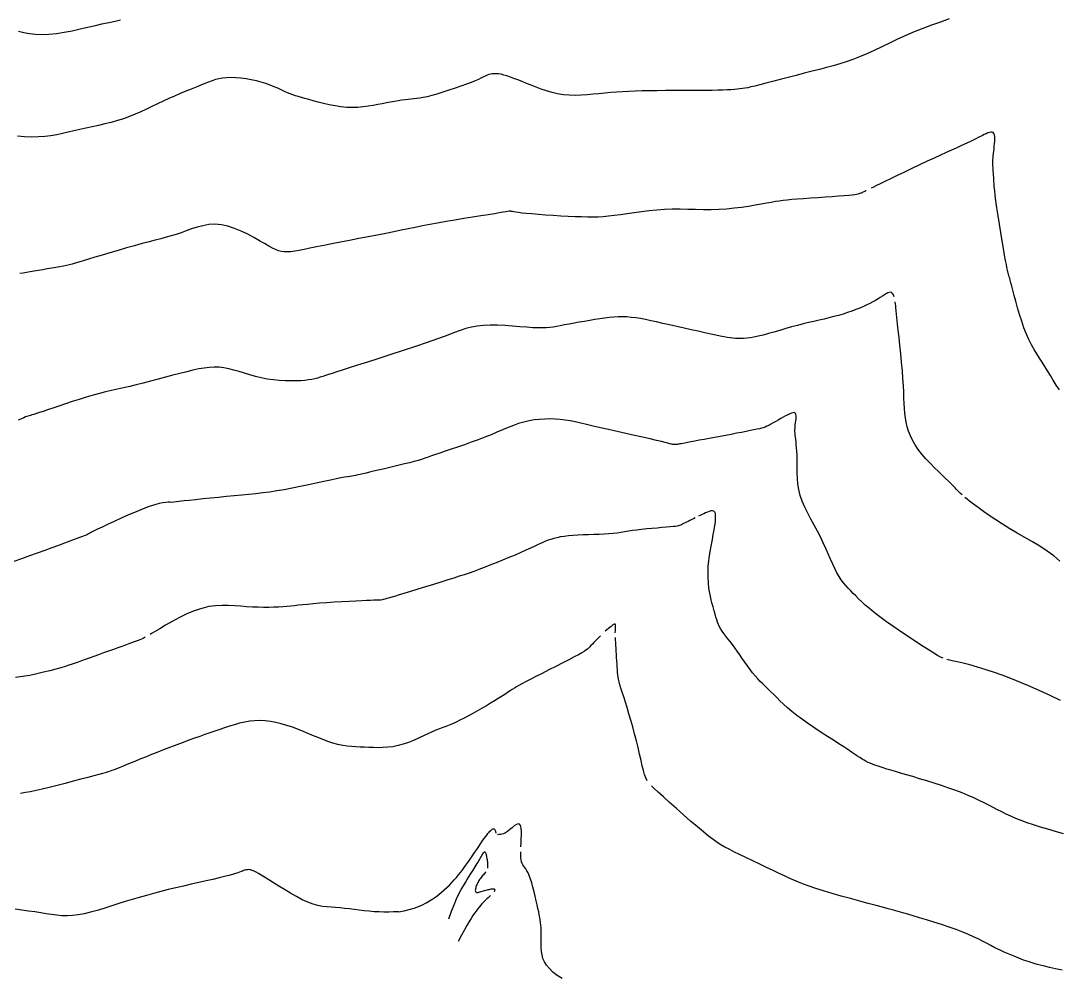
# Model space of a CAD drawing. Header units: millimetres. Extents: x 2235526 to 2245569, y 371981 to 382303.
# Drawn here: x 2244585.6 to 2244959.8, y 380456.1 to 380800.4 of the extents above; entities that cross this region are included whole.
import ezdxf

# ---------------------------------------------------------------- set-up
doc = ezdxf.new("R2010")
doc.units = ezdxf.units.MM
doc.linetypes.add('CONTI', pattern=[0])
for name, color, linetype, transparency in [('177', 10, 'CONTI', 0.7), ('179', 10, 'CONTI', 0.7), ('181', 10, 'CONTI', 0.7), ('183', 10, 'CONTI', 0.7), ('185', 10, 'CONTI', 0.7), ('187', 10, 'CONTI', 0.7), ('189', 10, 'CONTI', 0.7), ('191', 10, 'CONTI', 0.7), ('193', 10, 'CONTI', 0.7)]:
    doc.layers.add(name, color=color, linetype=linetype, transparency=transparency)

msp = doc.modelspace()

# ---------------------------------------------------------------- linework, layer by layer
at = {"layer": '177'}
for points in [[(2244739.88, 380476.8), (2244740.83, 380479.48), (2244741.76, 380481.85), (2244742.65, 380483.92), (2244743.51, 380485.74), (2244744.33, 380487.33), (2244745.1, 380488.71), (2244745.82, 380489.92), (2244746.48, 380491), (2244747.08, 380491.95), (2244747.63, 380492.81), (2244748.13, 380493.59), (2244748.58, 380494.29), (2244749, 380494.94), (2244749.38, 380495.53), (2244749.74, 380496.1), (2244750.07, 380496.65), (2244750.4, 380497.19), (2244750.7, 380497.72), (2244750.99, 380498.23), (2244751.27, 380498.72), (2244751.52, 380499.17), (2244751.75, 380499.58), (2244751.97, 380499.94), (2244752.16, 380500.25), (2244752.33, 380500.5), (2244752.48, 380500.69), (2244752.61, 380500.82), (2244752.72, 380500.88), (2244752.83, 380500.89), (2244752.92, 380500.84), (2244753.01, 380500.72), (2244753.1, 380500.55), (2244753.18, 380500.32), (2244753.27, 380500.04), (2244753.35, 380499.71), (2244753.43, 380499.35), (2244753.5, 380498.96), (2244753.58, 380498.55), (2244753.65, 380498.12), (2244753.71, 380497.7), (2244753.77, 380497.27), (2244753.81, 380496.85), (2244753.84, 380496.44), (2244753.86, 380496.04), (2244753.85, 380495.64), (2244753.81, 380495.26), (2244753.76, 380495.05)], [(2244753.18, 380493.74), (2244753.08, 380493.59), (2244752.84, 380493.28), (2244752.58, 380492.98), (2244752.31, 380492.67), (2244752.04, 380492.35), (2244751.76, 380492.03), (2244751.49, 380491.68), (2244751.22, 380491.33), (2244750.97, 380490.96), (2244750.73, 380490.59), (2244750.5, 380490.2), (2244750.29, 380489.82), (2244750.1, 380489.43), (2244749.92, 380489.05), (2244749.77, 380488.67), (2244749.65, 380488.3), (2244749.55, 380487.94), (2244749.47, 380487.61), (2244749.43, 380487.3), (2244749.41, 380487.03), (2244749.43, 380486.79), (2244749.48, 380486.6), (2244749.57, 380486.46), (2244749.69, 380486.36), (2244749.85, 380486.3), (2244750.04, 380486.28), (2244750.27, 380486.3), (2244750.53, 380486.34), (2244750.83, 380486.4), (2244751.17, 380486.49), (2244751.54, 380486.59), (2244751.94, 380486.7), (2244752.36, 380486.82), (2244752.78, 380486.94), (2244753.21, 380487.06), (2244753.64, 380487.17), (2244754.04, 380487.28), (2244754.43, 380487.38), (2244754.78, 380487.46), (2244755.1, 380487.53), (2244755.38, 380487.57), (2244755.64, 380487.6), (2244755.85, 380487.6), (2244756.03, 380487.58), (2244756.18, 380487.54), (2244756.29, 380487.46), (2244756.36, 380487.36), (2244756.39, 380487.23), (2244756.39, 380487.08), (2244756.36, 380486.91), (2244756.29, 380486.73), (2244756.19, 380486.53), (2244756.15, 380486.47)], [(2244754.94, 380485.16), (2244754.68, 380484.93), (2244754.35, 380484.64), (2244753.99, 380484.32), (2244753.6, 380483.96), (2244753.18, 380483.57), (2244752.74, 380483.14), (2244752.27, 380482.67), (2244751.78, 380482.15), (2244751.27, 380481.59), (2244750.75, 380480.97), (2244750.21, 380480.31), (2244749.67, 380479.59), (2244749.11, 380478.82), (2244748.52, 380477.94), (2244747.88, 380476.94), (2244747.18, 380475.76), (2244746.37, 380474.38), (2244745.46, 380472.75), (2244744.41, 380470.84), (2244743.2, 380468.6)]]:
    msp.add_lwpolyline(points, dxfattribs=at)
at = {"layer": '179'}
msp.add_lwpolyline([(2244721.68, 380479.33), (2244723.74, 380479.71), (2244725.61, 380480.15), (2244727.32, 380480.66), (2244728.89, 380481.23), (2244730.32, 380481.86), (2244731.65, 380482.53), (2244732.89, 380483.24), (2244734.05, 380483.98), (2244735.16, 380484.75), (2244736.23, 380485.55), (2244737.25, 380486.37), (2244738.22, 380487.21), (2244739.16, 380488.07), (2244740.06, 380488.95), (2244740.93, 380489.85), (2244741.77, 380490.77), (2244742.58, 380491.7), (2244743.37, 380492.64), (2244744.14, 380493.61), (2244744.9, 380494.58), (2244745.64, 380495.57), (2244746.37, 380496.58), (2244747.09, 380497.61), (2244747.82, 380498.65), (2244748.54, 380499.71), (2244749.25, 380500.77), (2244749.96, 380501.81), (2244750.64, 380502.83), (2244751.3, 380503.8), (2244751.92, 380504.72), (2244752.5, 380505.55), (2244753.04, 380506.3), (2244753.53, 380506.95), (2244753.96, 380507.49), (2244754.35, 380507.95), (2244754.7, 380508.33), (2244755, 380508.63), (2244755.27, 380508.86), (2244755.51, 380509.03), (2244755.71, 380509.15), (2244755.89, 380509.23), (2244756.04, 380509.25), (2244756.18, 380509.2), (2244756.31, 380509.09), (2244756.43, 380508.89), (2244756.56, 380508.59), (2244756.69, 380508.2), (2244756.84, 380507.69)], dxfattribs=at)
at = {"layer": '179', "elevation": 179}
for points in [[(2244765.83, 380502.67), (2244765.83, 380502.73), (2244765.83, 380502.78), (2244765.9, 380504.16), (2244765.97, 380505.61), (2244766.01, 380507.03), (2244766, 380508.36), (2244765.91, 380509.49), (2244765.7, 380510.36), (2244765.35, 380510.88), (2244764.84, 380510.98), (2244764.2, 380510.74), (2244763.46, 380510.25), (2244762.67, 380509.62), (2244761.85, 380508.92), (2244761.05, 380508.26), (2244760.3, 380507.74), (2244759.62, 380507.41), (2244759.02, 380507.25), (2244758.45, 380507.19), (2244757.89, 380507.15), (2244757.45, 380507.09)], [(2244780.72, 380455.21), (2244778.96, 380456.4), (2244777.39, 380457.6), (2244776.09, 380458.81), (2244775.07, 380460.05), (2244774.32, 380461.29), (2244773.8, 380462.53), (2244773.46, 380463.77), (2244773.26, 380464.99), (2244773.17, 380466.19), (2244773.14, 380467.35), (2244773.13, 380468.47), (2244773.13, 380469.56), (2244773.14, 380470.61), (2244773.14, 380471.62), (2244773.14, 380472.6), (2244773.11, 380473.56), (2244773.05, 380474.48), (2244772.96, 380475.39), (2244772.84, 380476.3), (2244772.68, 380477.24), (2244772.48, 380478.23), (2244772.25, 380479.31), (2244771.98, 380480.5), (2244771.67, 380481.83), (2244771.33, 380483.31), (2244770.96, 380484.9), (2244770.56, 380486.53), (2244770.15, 380488.15), (2244769.72, 380489.7), (2244769.28, 380491.12), (2244768.85, 380492.34), (2244768.42, 380493.34), (2244768, 380494.12), (2244767.6, 380494.76), (2244767.23, 380495.28), (2244766.89, 380495.74), (2244766.59, 380496.19), (2244766.33, 380496.67), (2244766.11, 380497.28), (2244765.95, 380497.99), (2244765.85, 380498.83), (2244765.79, 380499.8), (2244765.78, 380500.91)], [(2244721.68, 380479.33), (2244721.56, 380479.32), (2244719.9, 380479.23), (2244718.2, 380479.18), (2244716.47, 380479.19), (2244714.72, 380479.24), (2244712.94, 380479.35), (2244711.14, 380479.51), (2244709.34, 380479.7), (2244707.54, 380479.92), (2244705.76, 380480.14), (2244704.01, 380480.36), (2244702.3, 380480.55), (2244700.65, 380480.71), (2244699.05, 380480.82), (2244697.49, 380480.92), (2244695.93, 380481.05), (2244694.34, 380481.26), (2244692.69, 380481.58), (2244690.94, 380482.07), (2244689.06, 380482.75), (2244687.04, 380483.67), (2244684.92, 380484.77), (2244682.76, 380486), (2244680.62, 380487.28), (2244678.57, 380488.56), (2244676.65, 380489.78), (2244674.95, 380490.88), (2244673.49, 380491.8), (2244672.26, 380492.56), (2244671.23, 380493.16), (2244670.38, 380493.63), (2244669.66, 380493.97), (2244669.05, 380494.22), (2244668.51, 380494.38), (2244668.02, 380494.47), (2244667.57, 380494.5), (2244667.14, 380494.47), (2244666.72, 380494.4), (2244666.31, 380494.29), (2244665.89, 380494.14), (2244665.45, 380493.97), (2244664.99, 380493.79), (2244664.45, 380493.57), (2244663.8, 380493.33), (2244662.97, 380493.06), (2244661.94, 380492.75), (2244660.64, 380492.39), (2244659.04, 380491.98), (2244657.1, 380491.51), (2244654.87, 380491), (2244652.4, 380490.44), (2244649.77, 380489.85), (2244647.02, 380489.23), (2244644.23, 380488.59), (2244641.44, 380487.94), (2244638.72, 380487.28), (2244636.05, 380486.61), (2244633.43, 380485.93), (2244630.85, 380485.22), (2244628.29, 380484.5), (2244625.74, 380483.75), (2244623.19, 380482.96), (2244620.62, 380482.15), (2244618.07, 380481.33), (2244615.54, 380480.53), (2244613.08, 380479.79), (2244610.68, 380479.13), (2244608.39, 380478.59), (2244606.23, 380478.19), (2244604.2, 380477.95), (2244602.27, 380477.86), (2244600.41, 380477.9), (2244598.58, 380478.04), (2244596.73, 380478.27), (2244594.81, 380478.56), (2244592.8, 380478.88), (2244590.66, 380479.23), (2244588.39, 380479.57), (2244586.01, 380479.91), (2244583.54, 380480.23)]]:
    msp.add_lwpolyline(points, dxfattribs=at)
at = {"layer": '181', "elevation": 181}
for points in [[(2244799.87, 380579.87), (2244799.87, 380579.95), (2244799.87, 380580.04), (2244799.88, 380580.61), (2244799.91, 380581.14), (2244799.94, 380581.61), (2244799.96, 380582.02), (2244799.96, 380582.37), (2244799.94, 380582.64), (2244799.88, 380582.84), (2244799.79, 380582.95), (2244799.65, 380582.99), (2244799.47, 380582.95), (2244799.25, 380582.85), (2244798.98, 380582.68), (2244798.67, 380582.46), (2244798.31, 380582.18), (2244797.87, 380581.81), (2244797.38, 380581.39), (2244796.84, 380580.92), (2244796.26, 380580.39)], [(2244794.54, 380578.75), (2244793.94, 380578.15), (2244793.33, 380577.53), (2244792.74, 380576.92), (2244792.16, 380576.32), (2244791.6, 380575.75), (2244791.1, 380575.22), (2244790.64, 380574.75), (2244790.22, 380574.32), (2244789.79, 380573.94), (2244789.29, 380573.55), (2244788.64, 380573.11), (2244787.78, 380572.6), (2244786.62, 380571.95), (2244785.09, 380571.15), (2244783.16, 380570.15), (2244780.91, 380569), (2244778.47, 380567.76), (2244775.95, 380566.48), (2244773.48, 380565.23), (2244771.17, 380564.05), (2244769.15, 380563.01), (2244767.51, 380562.15), (2244766.2, 380561.45), (2244765.14, 380560.86), (2244764.26, 380560.34), (2244763.49, 380559.87), (2244762.74, 380559.39), (2244761.95, 380558.88), (2244761.04, 380558.3), (2244760.02, 380557.64), (2244758.88, 380556.92), (2244757.65, 380556.15), (2244756.31, 380555.33), (2244754.89, 380554.47), (2244753.39, 380553.57), (2244751.82, 380552.65), (2244750.2, 380551.73), (2244748.57, 380550.82), (2244746.94, 380549.94), (2244745.36, 380549.11), (2244743.86, 380548.35), (2244742.45, 380547.67), (2244741.16, 380547.1), (2244739.95, 380546.59), (2244738.8, 380546.14), (2244737.65, 380545.69), (2244736.47, 380545.23), (2244735.22, 380544.71), (2244733.85, 380544.12), (2244732.34, 380543.43), (2244730.71, 380542.67), (2244728.97, 380541.87), (2244727.17, 380541.09), (2244725.31, 380540.35), (2244723.43, 380539.7), (2244721.56, 380539.18), (2244719.72, 380538.81), (2244717.91, 380538.59), (2244716.14, 380538.48), (2244714.41, 380538.45), (2244712.71, 380538.49), (2244711.06, 380538.55), (2244709.46, 380538.62), (2244707.9, 380538.68), (2244706.36, 380538.74), (2244704.82, 380538.83), (2244703.25, 380538.98), (2244701.62, 380539.22), (2244699.92, 380539.56), (2244698.12, 380540.05), (2244696.2, 380540.69), (2244694.18, 380541.46), (2244692.08, 380542.31), (2244689.94, 380543.21), (2244687.78, 380544.12), (2244685.63, 380545), (2244683.51, 380545.8), (2244681.46, 380546.5), (2244679.45, 380547.09), (2244677.49, 380547.55), (2244675.57, 380547.89), (2244673.68, 380548.11), (2244671.82, 380548.19), (2244669.97, 380548.14), (2244668.13, 380547.95), (2244666.29, 380547.64), (2244664.47, 380547.23), (2244662.66, 380546.74), (2244660.85, 380546.2), (2244659.06, 380545.61), (2244657.28, 380545.01), (2244655.52, 380544.41), (2244653.74, 380543.81), (2244651.94, 380543.18), (2244650.1, 380542.54), (2244648.18, 380541.86), (2244646.19, 380541.13), (2244644.09, 380540.36), (2244641.88, 380539.52), (2244639.59, 380538.65), (2244637.26, 380537.75), (2244634.95, 380536.84), (2244632.69, 380535.95), (2244630.53, 380535.09), (2244628.52, 380534.27), (2244626.68, 380533.53), (2244625.03, 380532.85), (2244623.55, 380532.24), (2244622.23, 380531.7), (2244621.08, 380531.22), (2244620.07, 380530.81), (2244619.21, 380530.47), (2244618.46, 380530.18), (2244617.77, 380529.93), (2244617.03, 380529.7), (2244616.17, 380529.44), (2244615.1, 380529.15), (2244613.73, 380528.78), (2244611.97, 380528.31), (2244609.78, 380527.73), (2244607.23, 380527.06), (2244604.45, 380526.34), (2244601.56, 380525.59), (2244598.66, 380524.85), (2244595.88, 380524.15), (2244593.34, 380523.53), (2244591.12, 380523.01), (2244589.15, 380522.58), (2244587.31, 380522.24), (2244585.49, 380521.96)], [(2244811.4, 380526.52), (2244810.85, 380527.55), (2244810.42, 380528.74), (2244810.01, 380530.23), (2244809.6, 380531.91), (2244809.13, 380533.88), (2244808.61, 380536.09), (2244808.05, 380538.46), (2244807.45, 380540.94), (2244806.81, 380543.45), (2244806.15, 380545.95), (2244805.48, 380548.37), (2244804.79, 380550.69), (2244804.12, 380552.88), (2244803.48, 380554.91), (2244802.88, 380556.78), (2244802.35, 380558.45), (2244801.9, 380559.91), (2244801.54, 380561.14), (2244801.26, 380562.19), (2244801.06, 380563.1), (2244800.9, 380563.93), (2244800.79, 380564.73), (2244800.7, 380565.55), (2244800.63, 380566.45), (2244800.56, 380567.45), (2244800.48, 380568.55), (2244800.41, 380569.7), (2244800.33, 380570.9), (2244800.26, 380572.09), (2244800.19, 380573.26), (2244800.12, 380574.37), (2244800.06, 380575.43), (2244800, 380576.4), (2244799.95, 380577.29), (2244799.91, 380578.11)], [(2244960.92, 380458.28), (2244958.45, 380458.8), (2244956.36, 380459.24), (2244954.56, 380459.65), (2244952.97, 380460.04), (2244951.5, 380460.44), (2244950.06, 380460.87), (2244948.59, 380461.36), (2244947, 380461.93), (2244945.31, 380462.57), (2244943.56, 380463.27), (2244941.79, 380464.01), (2244940.03, 380464.78), (2244938.31, 380465.57), (2244936.68, 380466.37), (2244935.14, 380467.15), (2244933.67, 380467.94), (2244932.18, 380468.72), (2244930.64, 380469.52), (2244928.98, 380470.33), (2244927.14, 380471.16), (2244925.05, 380472.02), (2244922.69, 380472.91), (2244920.12, 380473.81), (2244917.43, 380474.71), (2244914.71, 380475.59), (2244912.04, 380476.41), (2244909.52, 380477.18), (2244907.23, 380477.86), (2244905.23, 380478.44), (2244903.44, 380478.96), (2244901.75, 380479.43), (2244900.06, 380479.89), (2244898.25, 380480.38), (2244896.21, 380480.93), (2244893.83, 380481.57), (2244891.04, 380482.31), (2244887.94, 380483.15), (2244884.64, 380484.06), (2244881.28, 380484.99), (2244877.98, 380485.93), (2244874.87, 380486.85), (2244872.08, 380487.71), (2244869.69, 380488.5), (2244867.65, 380489.24), (2244865.84, 380489.95), (2244864.16, 380490.67), (2244862.51, 380491.42), (2244860.79, 380492.24), (2244858.88, 380493.16), (2244856.72, 380494.2), (2244854.36, 380495.32), (2244851.89, 380496.5), (2244849.39, 380497.68), (2244846.96, 380498.85), (2244844.67, 380499.95), (2244842.61, 380500.95), (2244840.85, 380501.83), (2244839.31, 380502.64), (2244837.9, 380503.45), (2244836.52, 380504.33), (2244835.08, 380505.36), (2244833.47, 380506.59), (2244831.61, 380508.1), (2244829.43, 380509.93), (2244827.01, 380512.01), (2244824.46, 380514.23), (2244821.9, 380516.48), (2244819.45, 380518.67), (2244817.2, 380520.69), (2244815.29, 380522.44), (2244813.92, 380523.71), (2244812.86, 380524.76)]]:
    msp.add_lwpolyline(points, dxfattribs=at)
at = {"layer": '183', "elevation": 183}
for points in [[(2244828.62, 380621.26), (2244828, 380620.95), (2244827.39, 380620.65), (2244826.74, 380620.32), (2244826.12, 380620), (2244825.53, 380619.71), (2244824.99, 380619.43), (2244824.49, 380619.19), (2244824.05, 380618.96), (2244823.66, 380618.78), (2244823.32, 380618.62), (2244822.98, 380618.49), (2244822.61, 380618.38), (2244822.13, 380618.29), (2244821.51, 380618.2), (2244820.69, 380618.11), (2244819.62, 380618.01), (2244818.27, 380617.89), (2244816.68, 380617.76), (2244814.92, 380617.62), (2244813.07, 380617.46), (2244811.19, 380617.28), (2244809.35, 380617.09), (2244807.61, 380616.89), (2244806.04, 380616.67), (2244804.6, 380616.44), (2244803.23, 380616.22), (2244801.89, 380616), (2244800.53, 380615.81), (2244799.1, 380615.63), (2244797.55, 380615.49), (2244795.84, 380615.39), (2244794.01, 380615.32), (2244792.1, 380615.26), (2244790.16, 380615.21), (2244788.23, 380615.15), (2244786.35, 380615.07), (2244784.58, 380614.96), (2244782.95, 380614.81), (2244781.46, 380614.62), (2244780.1, 380614.39), (2244778.84, 380614.13), (2244777.69, 380613.84), (2244776.63, 380613.53), (2244775.64, 380613.19), (2244774.71, 380612.82), (2244773.8, 380612.43), (2244772.85, 380611.99), (2244771.81, 380611.5), (2244770.64, 380610.94), (2244769.27, 380610.31), (2244767.67, 380609.59), (2244765.81, 380608.77), (2244763.72, 380607.88), (2244761.5, 380606.95), (2244759.19, 380606), (2244756.89, 380605.07), (2244754.65, 380604.19), (2244752.56, 380603.37), (2244750.65, 380602.65), (2244748.88, 380601.99), (2244747.17, 380601.39), (2244745.45, 380600.8), (2244743.65, 380600.21), (2244741.68, 380599.58), (2244739.47, 380598.89), (2244736.99, 380598.12), (2244734.3, 380597.29), (2244731.51, 380596.43), (2244728.74, 380595.58), (2244726.09, 380594.77), (2244723.67, 380594.03), (2244721.58, 380593.39), (2244720.64, 380593.1), (2244719.82, 380592.85)], [(2244961.34, 380507.46), (2244958.55, 380508.24), (2244955.79, 380509.03), (2244953.12, 380509.83), (2244950.59, 380510.62), (2244948.25, 380511.41), (2244946.13, 380512.19), (2244944.2, 380512.96), (2244942.43, 380513.74), (2244940.77, 380514.51), (2244939.19, 380515.29), (2244937.63, 380516.09), (2244936.06, 380516.9), (2244934.43, 380517.73), (2244932.74, 380518.59), (2244930.96, 380519.46), (2244929.07, 380520.34), (2244927.05, 380521.23), (2244924.89, 380522.12), (2244922.57, 380523.02), (2244920.08, 380523.91), (2244917.47, 380524.79), (2244914.8, 380525.66), (2244912.14, 380526.48), (2244909.53, 380527.27), (2244907.05, 380528.01), (2244904.75, 380528.68), (2244902.68, 380529.29), (2244900.83, 380529.83), (2244899.19, 380530.32), (2244897.73, 380530.76), (2244896.43, 380531.15), (2244895.28, 380531.52), (2244894.26, 380531.86), (2244893.34, 380532.18), (2244892.51, 380532.49), (2244891.73, 380532.81), (2244891, 380533.14), (2244890.28, 380533.5), (2244889.56, 380533.9), (2244888.8, 380534.35), (2244887.99, 380534.86), (2244887.1, 380535.44), (2244886.1, 380536.1), (2244884.97, 380536.86), (2244883.66, 380537.74), (2244882.16, 380538.73), (2244880.44, 380539.86), (2244878.48, 380541.13), (2244876.34, 380542.51), (2244874.09, 380543.98), (2244871.79, 380545.5), (2244869.51, 380547.04), (2244867.33, 380548.57), (2244865.31, 380550.07), (2244863.51, 380551.49), (2244861.91, 380552.85), (2244860.49, 380554.14), (2244859.21, 380555.36), (2244858.05, 380556.51), (2244856.97, 380557.6), (2244855.95, 380558.63), (2244854.96, 380559.59), (2244854, 380560.52), (2244853.05, 380561.44), (2244852.12, 380562.36), (2244851.19, 380563.32), (2244850.27, 380564.34), (2244849.34, 380565.43), (2244848.41, 380566.63), (2244847.47, 380567.91), (2244846.54, 380569.23), (2244845.61, 380570.58), (2244844.69, 380571.92), (2244843.79, 380573.22), (2244842.9, 380574.47), (2244842.04, 380575.63), (2244841.22, 380576.7), (2244840.43, 380577.71), (2244839.7, 380578.66), (2244839.03, 380579.55), (2244838.42, 380580.4), (2244837.89, 380581.22), (2244837.44, 380582.01), (2244837.05, 380582.81), (2244836.71, 380583.64), (2244836.4, 380584.53), (2244836.11, 380585.5), (2244835.8, 380586.58), (2244835.46, 380587.8), (2244835.08, 380589.18), (2244834.69, 380590.7), (2244834.29, 380592.35), (2244833.93, 380594.1), (2244833.62, 380595.94), (2244833.39, 380597.85), (2244833.27, 380599.81), (2244833.27, 380601.79), (2244833.38, 380603.79), (2244833.58, 380605.79), (2244833.84, 380607.77), (2244834.16, 380609.73), (2244834.5, 380611.63), (2244834.84, 380613.48), (2244835.17, 380615.25), (2244835.47, 380616.93), (2244835.72, 380618.47), (2244835.91, 380619.86), (2244836.01, 380621.08), (2244836.01, 380622.08), (2244835.91, 380622.86), (2244835.67, 380623.39), (2244835.32, 380623.69), (2244834.87, 380623.8), (2244834.33, 380623.76), (2244833.73, 380623.6), (2244833.08, 380623.35), (2244832.39, 380623.05), (2244831.76, 380622.76), (2244831.12, 380622.46), (2244830.48, 380622.16), (2244829.83, 380621.85)], [(2244719.72, 380592.82), (2244718.48, 380592.44), (2244717.54, 380592.16), (2244716.81, 380591.96), (2244716.25, 380591.82), (2244715.79, 380591.73), (2244715.36, 380591.67), (2244714.89, 380591.64), (2244714.34, 380591.62), (2244713.65, 380591.6), (2244712.78, 380591.57), (2244711.66, 380591.54), (2244710.24, 380591.49), (2244708.48, 380591.42), (2244706.34, 380591.31), (2244703.9, 380591.18), (2244701.28, 380591.02), (2244698.56, 380590.85), (2244695.87, 380590.67), (2244693.31, 380590.48), (2244690.98, 380590.29), (2244688.96, 380590.11), (2244687.2, 380589.93), (2244685.65, 380589.77), (2244684.23, 380589.61), (2244682.88, 380589.47), (2244681.52, 380589.34), (2244680.08, 380589.23), (2244678.51, 380589.13), (2244676.82, 380589.06), (2244675.01, 380589.02), (2244673.11, 380589.01), (2244671.13, 380589.04), (2244669.09, 380589.11), (2244666.99, 380589.24), (2244664.87, 380589.42), (2244662.7, 380589.6), (2244660.47, 380589.73), (2244658.18, 380589.75), (2244655.82, 380589.62), (2244653.36, 380589.28), (2244650.8, 380588.67), (2244648.14, 380587.77), (2244645.44, 380586.63), (2244642.77, 380585.34), (2244640.2, 380583.97), (2244637.81, 380582.61), (2244635.67, 380581.33), (2244633.84, 380580.23), (2244633, 380579.73), (2244632.26, 380579.29)], [(2244630.4, 380578.23), (2244629.68, 380577.85), (2244629.07, 380577.57), (2244628.5, 380577.33), (2244627.91, 380577.1), (2244627.24, 380576.85), (2244626.46, 380576.56), (2244625.56, 380576.22), (2244624.53, 380575.84), (2244623.37, 380575.42), (2244622.06, 380574.94), (2244620.6, 380574.41), (2244618.98, 380573.83), (2244617.24, 380573.21), (2244615.45, 380572.58), (2244613.66, 380571.94), (2244611.91, 380571.31), (2244610.27, 380570.72), (2244608.78, 380570.19), (2244607.48, 380569.72), (2244606.32, 380569.3), (2244605.22, 380568.91), (2244604.11, 380568.53), (2244602.93, 380568.15), (2244601.59, 380567.73), (2244600.04, 380567.27), (2244598.2, 380566.75), (2244596.12, 380566.19), (2244593.84, 380565.61), (2244591.4, 380565.05), (2244588.86, 380564.52), (2244586.26, 380564.07), (2244583.65, 380563.7)]]:
    msp.add_lwpolyline(points, dxfattribs=at)
at = {"layer": '185', "elevation": 185}
for points in [[(2244918.01, 380570.7), (2244917.02, 380571.13), (2244915.93, 380571.71), (2244914.61, 380572.51), (2244912.92, 380573.58), (2244910.86, 380574.91), (2244908.44, 380576.49), (2244905.8, 380578.23), (2244903.03, 380580.08), (2244900.27, 380581.97), (2244897.64, 380583.82), (2244895.24, 380585.56), (2244893.17, 380587.14), (2244891.42, 380588.57), (2244889.92, 380589.86), (2244888.65, 380591.03), (2244887.53, 380592.11), (2244886.53, 380593.12), (2244885.61, 380594.07), (2244884.71, 380594.99), (2244883.83, 380595.91), (2244882.97, 380596.85), (2244882.13, 380597.85), (2244881.31, 380598.93), (2244880.51, 380600.13), (2244879.73, 380601.47), (2244878.96, 380602.97), (2244878.2, 380604.63), (2244877.42, 380606.41), (2244876.61, 380608.3), (2244875.75, 380610.28), (2244874.82, 380612.33), (2244873.8, 380614.42), (2244872.69, 380616.54), (2244871.53, 380618.67), (2244870.36, 380620.82), (2244869.22, 380622.97), (2244868.18, 380625.11), (2244867.26, 380627.24), (2244866.52, 380629.36), (2244866, 380631.44), (2244865.66, 380633.49), (2244865.47, 380635.47), (2244865.39, 380637.39), (2244865.38, 380639.21), (2244865.4, 380640.93), (2244865.41, 380642.53), (2244865.38, 380643.99), (2244865.31, 380645.32), (2244865.22, 380646.54), (2244865.1, 380647.64), (2244864.99, 380648.64), (2244864.87, 380649.54), (2244864.77, 380650.36), (2244864.69, 380651.11), (2244864.64, 380651.79), (2244864.61, 380652.43), (2244864.6, 380653.04), (2244864.62, 380653.64), (2244864.66, 380654.25), (2244864.73, 380654.88), (2244864.81, 380655.54), (2244864.91, 380656.22), (2244864.99, 380656.88), (2244865.04, 380657.5), (2244865.05, 380658.06), (2244864.98, 380658.53), (2244864.84, 380658.88), (2244864.6, 380659.1), (2244864.27, 380659.19), (2244863.83, 380659.16), (2244863.31, 380659.01), (2244862.71, 380658.77), (2244862.01, 380658.45), (2244861.24, 380658.05), (2244860.4, 380657.58), (2244859.5, 380657.07), (2244858.58, 380656.54), (2244857.66, 380656.01), (2244856.76, 380655.49), (2244855.92, 380655.02), (2244855.14, 380654.61), (2244854.46, 380654.27), (2244853.83, 380654), (2244853.2, 380653.77), (2244852.53, 380653.57), (2244851.77, 380653.38), (2244850.87, 380653.19), (2244849.78, 380652.97), (2244848.47, 380652.71), (2244846.97, 380652.42), (2244845.29, 380652.09), (2244843.49, 380651.75), (2244841.59, 380651.38), (2244839.64, 380651.01), (2244837.65, 380650.63), (2244835.68, 380650.26), (2244833.74, 380649.9), (2244831.89, 380649.55), (2244830.14, 380649.22), (2244828.54, 380648.92), (2244827.12, 380648.66), (2244825.91, 380648.43), (2244824.94, 380648.25), (2244824.18, 380648.1), (2244823.59, 380647.99), (2244823.14, 380647.91), (2244822.8, 380647.85), (2244822.52, 380647.81), (2244822.28, 380647.77), (2244822.04, 380647.74), (2244821.8, 380647.72), (2244821.56, 380647.7), (2244821.32, 380647.7), (2244821.07, 380647.7), (2244820.83, 380647.72), (2244820.58, 380647.75), (2244820.33, 380647.8), (2244820, 380647.89), (2244819.52, 380648.01), (2244818.82, 380648.19), (2244817.83, 380648.43), (2244816.47, 380648.76), (2244814.68, 380649.18), (2244812.39, 380649.7), (2244809.72, 380650.31), (2244806.76, 380650.97), (2244803.64, 380651.67), (2244800.48, 380652.39), (2244797.4, 380653.09), (2244794.5, 380653.76), (2244791.89, 380654.37), (2244789.53, 380654.93), (2244787.39, 380655.42), (2244785.41, 380655.85), (2244783.54, 380656.21), (2244781.74, 380656.5), (2244779.95, 380656.72), (2244778.13, 380656.86), (2244776.29, 380656.92), (2244774.43, 380656.9), (2244772.55, 380656.78), (2244770.67, 380656.56), (2244768.78, 380656.24), (2244766.9, 380655.79), (2244765.03, 380655.24), (2244763.14, 380654.58), (2244761.23, 380653.83), (2244759.26, 380653.02), (2244757.22, 380652.15), (2244755.07, 380651.26), (2244752.81, 380650.34), (2244750.41, 380649.42), (2244747.94, 380648.52), (2244745.46, 380647.64), (2244743.02, 380646.8), (2244740.7, 380646.02), (2244738.55, 380645.29), (2244736.65, 380644.65), (2244735.03, 380644.08), (2244733.64, 380643.59), (2244732.4, 380643.15), (2244731.23, 380642.75), (2244730.05, 380642.37), (2244728.8, 380641.99), (2244727.38, 380641.59), (2244725.75, 380641.16), (2244723.94, 380640.71), (2244722.02, 380640.25), (2244720.04, 380639.78), (2244718.07, 380639.31), (2244716.16, 380638.87), (2244714.37, 380638.45), (2244712.77, 380638.07), (2244711.33, 380637.73), (2244710.05, 380637.42), (2244708.92, 380637.15), (2244707.93, 380636.92), (2244707.05, 380636.73), (2244706.27, 380636.57), (2244705.58, 380636.45), (2244704.91, 380636.34), (2244704.18, 380636.23), (2244703.32, 380636.1), (2244702.26, 380635.91), (2244700.93, 380635.66), (2244699.25, 380635.31), (2244697.17, 380634.87), (2244694.76, 380634.34), (2244692.09, 380633.75), (2244689.25, 380633.14), (2244686.33, 380632.53), (2244683.41, 380631.95), (2244680.57, 380631.42), (2244677.88, 380630.97), (2244675.3, 380630.59), (2244672.8, 380630.27), (2244670.32, 380629.98), (2244667.82, 380629.72), (2244665.25, 380629.47), (2244662.56, 380629.22), (2244659.73, 380628.95), (2244656.82, 380628.66), (2244653.94, 380628.38), (2244651.17, 380628.1), (2244648.6, 380627.83), (2244646.34, 380627.59), (2244644.46, 380627.38), (2244639.8, 380626.86), (2244639.33, 380626.89), (2244638.69, 380626.89), (2244637.85, 380626.84), (2244636.79, 380626.7), (2244635.47, 380626.43), (2244633.86, 380626), (2244631.92, 380625.37), (2244629.65, 380624.52), (2244627.13, 380623.5), (2244624.48, 380622.36), (2244621.82, 380621.18), (2244619.26, 380620.01), (2244616.91, 380618.91), (2244614.89, 380617.95), (2244613.29, 380617.17), (2244612.06, 380616.57), (2244611.14, 380616.11), (2244610.49, 380615.77), (2244610.02, 380615.52), (2244609.68, 380615.34), (2244609.41, 380615.2), (2244609.15, 380615.06), (2244608.84, 380614.92), (2244608.44, 380614.76), (2244607.89, 380614.54), (2244607.15, 380614.26), (2244606.16, 380613.9), (2244604.88, 380613.43), (2244603.28, 380612.84), (2244601.37, 380612.15), (2244599.2, 380611.36), (2244596.81, 380610.49), (2244594.25, 380609.55), (2244591.55, 380608.57), (2244588.76, 380607.56), (2244585.92, 380606.52), (2244583.09, 380605.5)], [(2244960.3, 380555.44), (2244956.55, 380557.2), (2244952.59, 380559.01), (2244948.53, 380560.81), (2244944.49, 380562.52), (2244940.58, 380564.08), (2244936.92, 380565.41), (2244933.53, 380566.54), (2244930.42, 380567.48), (2244927.63, 380568.25), (2244925.17, 380568.88), (2244923.06, 380569.38), (2244921.32, 380569.79), (2244920.25, 380570.04), (2244919.36, 380570.27)]]:
    msp.add_lwpolyline(points, dxfattribs=at)
at = {"layer": '187', "elevation": 187}
for points in [[(2244900.34, 380700.91), (2244900.09, 380701.61), (2244899.78, 380702.14), (2244899.43, 380702.45), (2244899.03, 380702.56), (2244898.56, 380702.51), (2244898.04, 380702.32), (2244897.46, 380702.02), (2244896.82, 380701.64), (2244896.12, 380701.19), (2244895.36, 380700.71), (2244894.54, 380700.21), (2244893.64, 380699.67), (2244892.67, 380699.13), (2244891.62, 380698.57), (2244890.49, 380698), (2244889.26, 380697.44), (2244887.95, 380696.87), (2244886.55, 380696.32), (2244885.07, 380695.78), (2244883.53, 380695.25), (2244881.92, 380694.74), (2244880.27, 380694.25), (2244878.58, 380693.79), (2244876.85, 380693.36), (2244875.09, 380692.94), (2244873.28, 380692.52), (2244871.42, 380692.1), (2244869.51, 380691.65), (2244867.54, 380691.18), (2244865.5, 380690.66), (2244863.4, 380690.08), (2244861.26, 380689.47), (2244859.12, 380688.85), (2244857.03, 380688.24), (2244855.02, 380687.67), (2244853.13, 380687.15), (2244851.39, 380686.72), (2244849.84, 380686.38), (2244848.46, 380686.14), (2244847.22, 380685.98), (2244846.09, 380685.89), (2244845.06, 380685.86), (2244844.08, 380685.88), (2244843.15, 380685.94), (2244842.22, 380686.03), (2244841.26, 380686.16), (2244840.21, 380686.32), (2244839.04, 380686.54), (2244837.69, 380686.8), (2244836.12, 380687.13), (2244834.28, 380687.53), (2244832.15, 380687.99), (2244829.78, 380688.52), (2244827.25, 380689.08), (2244824.62, 380689.66), (2244821.98, 380690.25), (2244819.4, 380690.83), (2244816.95, 380691.37), (2244814.7, 380691.88), (2244812.63, 380692.33), (2244810.71, 380692.73), (2244808.92, 380693.07), (2244807.22, 380693.34), (2244805.59, 380693.54), (2244804.01, 380693.67), (2244802.44, 380693.72), (2244800.87, 380693.7), (2244799.29, 380693.61), (2244797.68, 380693.46), (2244796.02, 380693.26), (2244794.32, 380693.02), (2244792.54, 380692.74), (2244790.69, 380692.43), (2244788.79, 380692.1), (2244786.89, 380691.77), (2244785.03, 380691.43), (2244783.24, 380691.1), (2244781.56, 380690.79), (2244780.04, 380690.5), (2244778.69, 380690.25), (2244777.45, 380690.04), (2244776.25, 380689.88), (2244775, 380689.77), (2244773.63, 380689.72), (2244772.05, 380689.74), (2244770.19, 380689.82), (2244767.99, 380689.98), (2244765.51, 380690.17), (2244762.86, 380690.38), (2244760.12, 380690.56), (2244757.39, 380690.69), (2244754.75, 380690.72), (2244752.31, 380690.64), (2244750.11, 380690.4), (2244748.06, 380690.01), (2244746.05, 380689.47), (2244743.94, 380688.77), (2244741.6, 380687.91), (2244738.91, 380686.91), (2244735.74, 380685.75), (2244732.01, 380684.45), (2244727.86, 380683.04), (2244723.46, 380681.59), (2244718.98, 380680.13), (2244714.62, 380678.72), (2244710.54, 380677.42), (2244706.92, 380676.26), (2244703.91, 380675.29), (2244701.45, 380674.5), (2244699.47, 380673.85), (2244697.86, 380673.33), (2244696.55, 380672.9), (2244695.44, 380672.54), (2244694.46, 380672.22), (2244693.51, 380671.93), (2244692.56, 380671.65), (2244691.57, 380671.4), (2244690.51, 380671.18), (2244689.33, 380670.98), (2244688.01, 380670.83), (2244686.5, 380670.72), (2244684.8, 380670.65), (2244682.91, 380670.64), (2244680.9, 380670.69), (2244678.78, 380670.82), (2244676.62, 380671.02), (2244674.44, 380671.32), (2244672.28, 380671.72), (2244670.19, 380672.21), (2244668.17, 380672.78), (2244666.2, 380673.38), (2244664.28, 380673.98), (2244662.42, 380674.53), (2244660.59, 380675), (2244658.81, 380675.34), (2244657.05, 380675.54), (2244655.3, 380675.59), (2244653.51, 380675.5), (2244651.66, 380675.28), (2244649.71, 380674.94), (2244647.64, 380674.5), (2244645.4, 380673.96), (2244642.97, 380673.35), (2244640.41, 380672.66), (2244637.75, 380671.95), (2244635.06, 380671.21), (2244632.37, 380670.49), (2244629.74, 380669.8), (2244627.23, 380669.17), (2244624.86, 380668.61), (2244622.61, 380668.1), (2244620.44, 380667.62), (2244618.3, 380667.15), (2244616.15, 380666.65), (2244613.95, 380666.1), (2244611.64, 380665.48), (2244609.21, 380664.77), (2244606.7, 380663.99), (2244604.18, 380663.17), (2244601.71, 380662.34), (2244599.36, 380661.55), (2244597.19, 380660.81), (2244595.28, 380660.16), (2244593.66, 380659.62), (2244592.32, 380659.19), (2244591.23, 380658.85), (2244590.35, 380658.58), (2244589.63, 380658.37), (2244589.06, 380658.21), (2244588.59, 380658.08), (2244588.18, 380657.96), (2244587.76, 380657.82), (2244587.28, 380657.63), (2244586.65, 380657.36), (2244585.82, 380656.97), (2244584.71, 380656.43)], [(2244924.84, 380629.53), (2244924.25, 380630.08), (2244923.8, 380630.53), (2244923.42, 380630.93), (2244923.09, 380631.31), (2244922.76, 380631.67), (2244922.39, 380632.06), (2244921.96, 380632.52), (2244921.42, 380633.06), (2244920.75, 380633.71), (2244919.93, 380634.51), (2244918.91, 380635.47), (2244917.69, 380636.62), (2244916.3, 380637.94), (2244914.81, 380639.39), (2244913.28, 380640.95), (2244911.77, 380642.57), (2244910.33, 380644.24), (2244909.03, 380645.92), (2244907.92, 380647.58), (2244906.98, 380649.23), (2244906.2, 380650.86), (2244905.58, 380652.49), (2244905.08, 380654.11), (2244904.7, 380655.74), (2244904.42, 380657.37), (2244904.22, 380659.02), (2244904.08, 380660.72), (2244903.98, 380662.51), (2244903.89, 380664.44), (2244903.81, 380666.55), (2244903.69, 380668.87), (2244903.53, 380671.45), (2244903.31, 380674.3), (2244903.04, 380677.33), (2244902.74, 380680.42), (2244902.43, 380683.46), (2244902.12, 380686.33), (2244901.84, 380688.9), (2244901.6, 380691.05), (2244900.97, 380697.07), (2244900.91, 380697.69), (2244900.83, 380698.39), (2244900.72, 380699.15)], [(2244960.06, 380605.62), (2244957.89, 380607.54), (2244955.48, 380609.33), (2244952.91, 380611.03), (2244950.22, 380612.66), (2244947.47, 380614.24), (2244944.72, 380615.81), (2244942.01, 380617.37), (2244939.42, 380618.96), (2244936.95, 380620.54), (2244934.65, 380622.09), (2244932.53, 380623.57), (2244930.61, 380624.96), (2244928.93, 380626.22), (2244927.51, 380627.31), (2244926.61, 380628.03), (2244925.86, 380628.65)]]:
    msp.add_lwpolyline(points, dxfattribs=at)
at = {"layer": '189', "elevation": 189}
for points in [[(2244959.96, 380667.4), (2244958.77, 380669.13), (2244957.68, 380670.85), (2244956.65, 380672.56), (2244955.66, 380674.22), (2244954.69, 380675.83), (2244953.71, 380677.37), (2244952.73, 380678.89), (2244951.76, 380680.41), (2244950.79, 380682), (2244949.84, 380683.69), (2244948.91, 380685.52), (2244948.01, 380687.54), (2244947.14, 380689.77), (2244946.32, 380692.15), (2244945.55, 380694.59), (2244944.84, 380697.01), (2244944.2, 380699.33), (2244943.64, 380701.44), (2244943.15, 380703.28), (2244942.76, 380704.78), (2244942.44, 380705.97), (2244942.19, 380706.89), (2244941.99, 380707.61), (2244941.83, 380708.18), (2244941.7, 380708.64), (2244941.58, 380709.05), (2244941.46, 380709.47), (2244941.34, 380709.96), (2244941.19, 380710.6), (2244941.02, 380711.45), (2244940.8, 380712.59), (2244940.52, 380714.08), (2244940.18, 380716), (2244939.77, 380718.38), (2244939.31, 380721.13), (2244938.81, 380724.1), (2244938.32, 380727.15), (2244937.84, 380730.16), (2244937.41, 380732.98), (2244937.05, 380735.48), (2244936.77, 380737.56), (2244936.58, 380739.24), (2244936.45, 380740.59), (2244936.36, 380741.68), (2244936.31, 380742.58), (2244936.27, 380743.34), (2244936.24, 380744.03), (2244936.19, 380744.71), (2244936.14, 380745.4), (2244936.08, 380746.08), (2244936.03, 380746.76), (2244935.98, 380747.45), (2244935.94, 380748.15), (2244935.93, 380748.85), (2244935.94, 380749.56), (2244935.97, 380750.28), (2244936.01, 380751.03), (2244936.08, 380751.8), (2244936.16, 380752.6), (2244936.25, 380753.43), (2244936.34, 380754.31), (2244936.45, 380755.23), (2244936.54, 380756.16), (2244936.6, 380757.07), (2244936.63, 380757.93), (2244936.6, 380758.7), (2244936.5, 380759.35), (2244936.32, 380759.84), (2244936.04, 380760.15), (2244935.67, 380760.3), (2244935.23, 380760.31), (2244934.71, 380760.2), (2244934.14, 380759.99), (2244933.51, 380759.72), (2244932.85, 380759.4), (2244932.16, 380759.06), (2244931.43, 380758.69), (2244930.65, 380758.3), (2244929.8, 380757.87), (2244928.88, 380757.42), (2244927.87, 380756.94), (2244926.75, 380756.41), (2244925.52, 380755.85), (2244924.16, 380755.24), (2244922.65, 380754.56), (2244920.97, 380753.81), (2244919.1, 380752.97), (2244917.02, 380752.02), (2244914.72, 380750.96), (2244912.2, 380749.78), (2244909.52, 380748.52), (2244906.77, 380747.22), (2244904.05, 380745.92), (2244901.45, 380744.67), (2244899.05, 380743.51), (2244896.95, 380742.49), (2244895.34, 380741.7), (2244894.02, 380741.05), (2244892.94, 380740.51), (2244892.08, 380740.08)], [(2244890.29, 380739.17), (2244890.22, 380739.14), (2244890.16, 380739.1), (2244889.77, 380738.91), (2244889.42, 380738.74), (2244889.1, 380738.6), (2244888.8, 380738.47), (2244888.52, 380738.35), (2244888.25, 380738.24), (2244887.97, 380738.14), (2244887.68, 380738.04), (2244887.32, 380737.93), (2244886.83, 380737.83), (2244886.15, 380737.71), (2244885.22, 380737.59), (2244883.97, 380737.46), (2244882.35, 380737.32), (2244880.33, 380737.17), (2244877.99, 380737), (2244875.44, 380736.83), (2244872.8, 380736.66), (2244870.17, 380736.48), (2244867.67, 380736.31), (2244865.42, 380736.14), (2244863.49, 380735.98), (2244861.83, 380735.82), (2244860.34, 380735.65), (2244858.94, 380735.46), (2244857.54, 380735.24), (2244856.04, 380734.98), (2244854.35, 380734.68), (2244852.41, 380734.33), (2244850.24, 380733.94), (2244847.87, 380733.55), (2244845.34, 380733.17), (2244842.69, 380732.84), (2244839.96, 380732.57), (2244837.18, 380732.39), (2244834.39, 380732.31), (2244831.6, 380732.31), (2244828.8, 380732.36), (2244826, 380732.43), (2244823.2, 380732.48), (2244820.39, 380732.48), (2244817.59, 380732.4), (2244814.79, 380732.22), (2244812.01, 380731.94), (2244809.29, 380731.61), (2244806.65, 380731.24), (2244804.12, 380730.86), (2244801.73, 380730.51), (2244799.49, 380730.2), (2244797.43, 380729.97), (2244795.5, 380729.8), (2244793.63, 380729.7), (2244791.75, 380729.65), (2244789.8, 380729.66), (2244787.71, 380729.71), (2244785.43, 380729.79), (2244782.9, 380729.92), (2244780.21, 380730.06), (2244777.46, 380730.23), (2244774.74, 380730.41), (2244772.15, 380730.6), (2244769.8, 380730.79), (2244767.78, 380730.97), (2244766.17, 380731.14), (2244764.93, 380731.3), (2244764, 380731.44), (2244763.33, 380731.56), (2244762.84, 380731.66), (2244762.49, 380731.73), (2244762.2, 380731.78), (2244761.92, 380731.79), (2244761.57, 380731.77), (2244761.09, 380731.7), (2244760.39, 380731.59), (2244759.4, 380731.42), (2244758.06, 380731.19), (2244756.28, 380730.89), (2244754.02, 380730.53), (2244751.36, 380730.1), (2244748.41, 380729.63), (2244745.27, 380729.12), (2244742.05, 380728.59), (2244738.87, 380728.05), (2244735.82, 380727.51), (2244732.99, 380726.99), (2244730.34, 380726.47), (2244727.78, 380725.96), (2244725.26, 380725.44), (2244722.7, 380724.91), (2244720.02, 380724.36), (2244717.16, 380723.78), (2244714.08, 380723.18), (2244710.82, 380722.55), (2244707.46, 380721.91), (2244704.1, 380721.27), (2244700.81, 380720.64), (2244697.67, 380720.03), (2244694.76, 380719.46), (2244692.15, 380718.92), (2244689.83, 380718.44), (2244687.78, 380718.02), (2244685.96, 380717.67), (2244684.35, 380717.4), (2244682.94, 380717.21), (2244681.69, 380717.12), (2244680.56, 380717.14), (2244679.52, 380717.28), (2244678.5, 380717.55), (2244677.44, 380717.95), (2244676.27, 380718.5), (2244674.95, 380719.22), (2244673.41, 380720.1), (2244671.61, 380721.15), (2244669.59, 380722.31), (2244667.39, 380723.49), (2244665.06, 380724.62), (2244662.67, 380725.62), (2244660.26, 380726.41), (2244657.88, 380726.92), (2244655.57, 380727.08), (2244653.35, 380726.95), (2244651.2, 380726.58), (2244649.14, 380726.04), (2244647.15, 380725.39), (2244645.23, 380724.7), (2244643.37, 380724.03), (2244641.58, 380723.44), (2244639.81, 380722.9), (2244638, 380722.39), (2244636.1, 380721.88), (2244634.06, 380721.35), (2244631.84, 380720.77), (2244629.37, 380720.12), (2244626.64, 380719.37), (2244623.72, 380718.54), (2244620.72, 380717.68), (2244617.74, 380716.82), (2244614.88, 380715.97), (2244612.26, 380715.19), (2244609.96, 380714.5), (2244608.08, 380713.93), (2244606.54, 380713.46), (2244605.26, 380713.08), (2244604.16, 380712.76), (2244603.14, 380712.49), (2244602.11, 380712.25), (2244600.99, 380712.01), (2244599.71, 380711.76), (2244598.28, 380711.5), (2244596.76, 380711.24), (2244595.17, 380710.97), (2244593.57, 380710.7), (2244591.98, 380710.44), (2244590.47, 380710.19), (2244589.04, 380709.95), (2244587.71, 380709.72), (2244586.46, 380709.51), (2244585.29, 380709.31)]]:
    msp.add_lwpolyline(points, dxfattribs=at)
at = {"layer": '191', "elevation": 191}
msp.add_lwpolyline([(2244920.19, 380801.1), (2244917.01, 380799.97), (2244913.85, 380798.83), (2244910.71, 380797.65), (2244907.62, 380796.41), (2244904.59, 380795.1), (2244901.61, 380793.75), (2244898.7, 380792.39), (2244895.87, 380791.05), (2244893.12, 380789.76), (2244890.47, 380788.55), (2244887.92, 380787.46), (2244885.48, 380786.5), (2244883.1, 380785.66), (2244880.74, 380784.9), (2244878.38, 380784.21), (2244875.96, 380783.55), (2244873.44, 380782.9), (2244870.78, 380782.22), (2244867.96, 380781.49), (2244865.05, 380780.74), (2244862.13, 380779.98), (2244859.27, 380779.24), (2244856.57, 380778.54), (2244854.1, 380777.9), (2244851.96, 380777.35), (2244850.19, 380776.91), (2244848.76, 380776.57), (2244847.57, 380776.3), (2244846.56, 380776.11), (2244845.65, 380775.96), (2244844.76, 380775.85), (2244843.82, 380775.76), (2244842.76, 380775.67), (2244841.54, 380775.59), (2244840.16, 380775.51), (2244838.57, 380775.45), (2244836.76, 380775.39), (2244834.71, 380775.34), (2244832.39, 380775.31), (2244829.8, 380775.29), (2244826.99, 380775.27), (2244824.03, 380775.27), (2244821, 380775.26), (2244817.96, 380775.25), (2244814.99, 380775.23), (2244812.15, 380775.19), (2244809.5, 380775.14), (2244807.03, 380775.06), (2244804.7, 380774.97), (2244802.48, 380774.85), (2244800.32, 380774.71), (2244798.21, 380774.55), (2244796.11, 380774.35), (2244793.98, 380774.14), (2244791.84, 380773.92), (2244789.68, 380773.73), (2244787.53, 380773.59), (2244785.38, 380773.53), (2244783.25, 380773.58), (2244781.14, 380773.77), (2244779.07, 380774.1), (2244777.05, 380774.57), (2244775.07, 380775.14), (2244773.16, 380775.79), (2244771.31, 380776.48), (2244769.54, 380777.19), (2244767.85, 380777.88), (2244766.26, 380778.53), (2244764.75, 380779.13), (2244763.34, 380779.67), (2244762.03, 380780.15), (2244760.81, 380780.55), (2244759.69, 380780.88), (2244758.67, 380781.13), (2244757.74, 380781.28), (2244756.9, 380781.35), (2244756.14, 380781.35), (2244755.46, 380781.29), (2244754.83, 380781.17), (2244754.26, 380781.01), (2244753.73, 380780.82), (2244753.23, 380780.6), (2244752.71, 380780.35), (2244752.12, 380780.05), (2244751.4, 380779.71), (2244750.5, 380779.29), (2244749.37, 380778.81), (2244747.95, 380778.24), (2244746.22, 380777.58), (2244744.24, 380776.86), (2244742.09, 380776.11), (2244739.87, 380775.37), (2244737.67, 380774.66), (2244735.58, 380774.02), (2244733.68, 380773.48), (2244732.04, 380773.06), (2244730.63, 380772.76), (2244729.4, 380772.54), (2244728.29, 380772.39), (2244727.26, 380772.27), (2244726.26, 380772.17), (2244725.22, 380772.06), (2244724.11, 380771.93), (2244722.92, 380771.76), (2244721.66, 380771.57), (2244720.31, 380771.35), (2244718.9, 380771.1), (2244717.41, 380770.82), (2244715.86, 380770.53), (2244714.23, 380770.21), (2244712.54, 380769.89), (2244710.79, 380769.6), (2244708.96, 380769.36), (2244707.07, 380769.2), (2244705.11, 380769.14), (2244703.09, 380769.2), (2244701, 380769.41), (2244698.89, 380769.73), (2244696.79, 380770.15), (2244694.74, 380770.62), (2244692.8, 380771.11), (2244690.99, 380771.6), (2244689.37, 380772.05), (2244687.95, 380772.45), (2244686.71, 380772.79), (2244685.61, 380773.11), (2244684.6, 380773.42), (2244683.64, 380773.74), (2244682.68, 380774.09), (2244681.69, 380774.5), (2244680.63, 380774.98), (2244679.48, 380775.51), (2244678.24, 380776.08), (2244676.9, 380776.67), (2244675.46, 380777.25), (2244673.92, 380777.81), (2244672.26, 380778.32), (2244670.5, 380778.78), (2244668.66, 380779.17), (2244666.78, 380779.49), (2244664.91, 380779.73), (2244663.09, 380779.88), (2244661.36, 380779.95), (2244659.76, 380779.92), (2244658.32, 380779.78), (2244657.01, 380779.56), (2244655.76, 380779.24), (2244654.53, 380778.84), (2244653.27, 380778.36), (2244651.93, 380777.81), (2244650.45, 380777.19), (2244648.8, 380776.51), (2244647, 380775.78), (2244645.08, 380775), (2244643.08, 380774.18), (2244641.02, 380773.31), (2244638.95, 380772.41), (2244636.88, 380771.48), (2244634.86, 380770.52), (2244632.87, 380769.55), (2244630.89, 380768.58), (2244628.89, 380767.64), (2244626.88, 380766.74), (2244624.81, 380765.89), (2244622.68, 380765.12), (2244620.48, 380764.43), (2244618.21, 380763.81), (2244615.92, 380763.25), (2244613.61, 380762.73), (2244611.31, 380762.24), (2244609.05, 380761.75), (2244606.85, 380761.26), (2244604.73, 380760.76), (2244602.66, 380760.25), (2244600.61, 380759.77), (2244598.54, 380759.34), (2244596.43, 380758.97), (2244594.24, 380758.71), (2244591.94, 380758.55), (2244589.51, 380758.53), (2244586.99, 380758.63), (2244584.42, 380758.82)], dxfattribs=at)
at = {"layer": '193', "elevation": 193}
msp.add_lwpolyline([(2244621.58, 380800.62), (2244620.08, 380800.3), (2244618.48, 380799.98), (2244616.71, 380799.62), (2244614.69, 380799.19), (2244612.36, 380798.64), (2244609.77, 380798.02), (2244607, 380797.37), (2244604.14, 380796.74), (2244601.25, 380796.18), (2244598.42, 380795.74), (2244595.74, 380795.45), (2244593.25, 380795.37), (2244590.94, 380795.47), (2244588.79, 380795.72), (2244586.75, 380796.1), (2244584.79, 380796.58)], dxfattribs=at)

doc.saveas('drawing.dxf')
